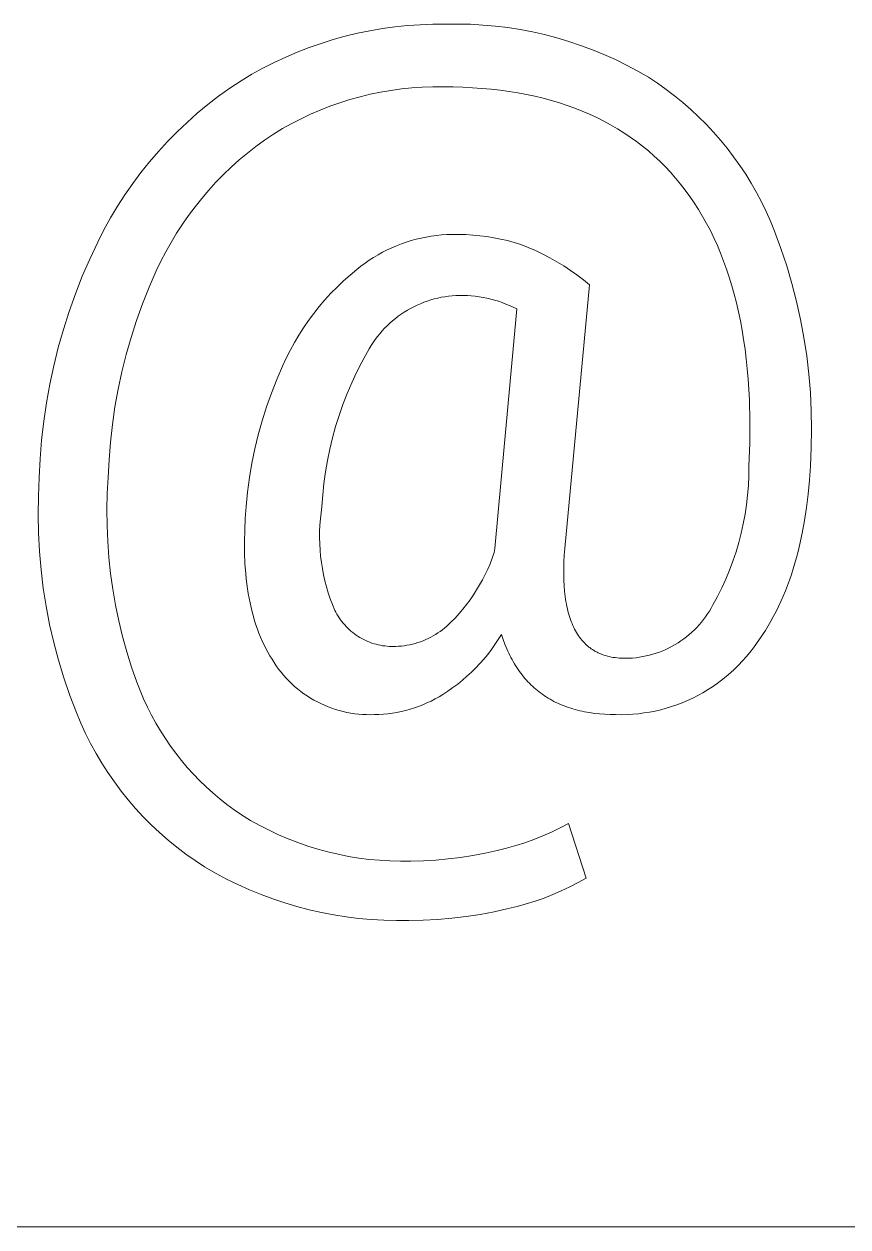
# Model space of a CAD drawing. Header units: millimetres. Extents: x 0 to 4030, y 0 to 2816.
# Drawn here: x 2838.4 to 2883.8, y 225.3 to 291.6 of the extents above; entities that cross this region are included whole.
import ezdxf

# ---------------------------------------------------------------- set-up
doc = ezdxf.new("R2010")
doc.units = ezdxf.units.MM
doc.header["$MEASUREMENT"] = 0
doc.layers.add('Domyślny', color=7, linetype='Continuous', true_color=0x000000)

msp = doc.modelspace()

# ---------------------------------------------------------------- linework, layer by layer
at = {"layer": 'Domyślny', "color": 18, "lineweight": 15, "true_color": 0x000000}
for p, q in [((2856.108, 290.891), (2856.784, 291.054)), ((2856.784, 291.054), (2857.466, 291.194)), ((2857.466, 291.194), (2858.152, 291.312)), ((2858.152, 291.312), (2858.841, 291.406)), ((2858.841, 291.406), (2859.533, 291.477)), ((2859.533, 291.477), (2860.227, 291.525)), ((2860.227, 291.525), (2860.923, 291.55)), ((2860.923, 291.55), (2861.618, 291.551)), ((2861.618, 291.551), (2862.308, 291.56)), ((2862.308, 291.56), (2862.998, 291.546)), ((2862.998, 291.546), (2863.687, 291.508)), ((2863.687, 291.508), (2864.374, 291.447)), ((2864.374, 291.447), (2865.058, 291.364)), ((2865.058, 291.364), (2865.74, 291.257)), ((2865.74, 291.257), (2866.417, 291.128)), ((2866.417, 291.128), (2867.09, 290.976)), ((2867.09, 290.976), (2867.758, 290.801)), ((2853.468, 290.015), (2854.117, 290.267)), ((2854.117, 290.267), (2854.774, 290.497)), ((2854.774, 290.497), (2855.438, 290.705)), ((2855.438, 290.705), (2856.108, 290.891)), ((2867.758, 290.801), (2868.419, 290.605)), ((2868.419, 290.605), (2869.073, 290.386)), ((2869.073, 290.386), (2869.719, 290.145)), ((2852.198, 289.447), (2852.829, 289.742)), ((2852.829, 289.742), (2853.468, 290.015)), ((2869.719, 290.145), (2870.357, 289.883)), ((2870.357, 289.883), (2870.986, 289.6)), ((2870.986, 289.6), (2871.605, 289.296)), ((2850.969, 288.794), (2851.579, 289.131)), ((2851.579, 289.131), (2852.198, 289.447)), ((2871.605, 289.296), (2872.214, 288.971)), ((2872.214, 288.971), (2872.811, 288.626)), ((2849.747, 288.02), (2850.372, 288.438)), ((2850.372, 288.438), (2850.969, 288.794)), ((2872.811, 288.626), (2873.3, 288.303)), ((2873.3, 288.303), (2873.778, 287.963)), ((2849.136, 287.582), (2849.747, 288.02)), ((2857.487, 287.692), (2856.925, 287.555)), ((2858.055, 287.809), (2857.487, 287.692)), ((2858.625, 287.907), (2858.055, 287.809)), ((2859.199, 287.985), (2858.625, 287.907)), ((2859.775, 288.044), (2859.199, 287.985)), ((2860.353, 288.083), (2859.775, 288.044)), ((2860.932, 288.102), (2860.353, 288.083)), ((2861.511, 288.102), (2860.932, 288.102)), ((2862.055, 288.097), (2861.511, 288.102)), ((2862.591, 288.081), (2862.055, 288.097)), ((2863.117, 288.055), (2862.591, 288.081)), ((2863.635, 288.019), (2863.117, 288.055)), ((2864.144, 287.972), (2863.635, 288.019)), ((2864.644, 287.914), (2864.144, 287.972)), ((2865.135, 287.846), (2864.644, 287.914)), ((2865.618, 287.768), (2865.135, 287.846)), ((2866.092, 287.679), (2865.618, 287.768)), ((2866.557, 287.579), (2866.092, 287.679)), ((2873.778, 287.963), (2874.244, 287.609)), ((2874.244, 287.609), (2874.698, 287.238)), ((2847.961, 286.643), (2848.541, 287.122)), ((2848.541, 287.122), (2849.136, 287.582)), ((2855.268, 287.033), (2854.729, 286.822)), ((2855.814, 287.226), (2855.268, 287.033)), ((2856.367, 287.4), (2855.814, 287.226)), ((2856.925, 287.555), (2856.367, 287.4)), ((2867.013, 287.47), (2866.557, 287.579)), ((2867.461, 287.349), (2867.013, 287.47)), ((2867.899, 287.219), (2867.461, 287.349)), ((2868.329, 287.077), (2867.899, 287.219)), ((2868.75, 286.926), (2868.329, 287.077)), ((2874.698, 287.238), (2875.14, 286.853)), ((2847.398, 286.144), (2847.961, 286.643)), ((2853.673, 286.345), (2853.158, 286.08)), ((2854.197, 286.593), (2853.673, 286.345)), ((2854.729, 286.822), (2854.197, 286.593)), ((2869.163, 286.764), (2868.75, 286.926)), ((2869.566, 286.591), (2869.163, 286.764)), ((2869.961, 286.408), (2869.566, 286.591)), ((2870.347, 286.215), (2869.961, 286.408)), ((2875.14, 286.853), (2875.568, 286.453)), ((2875.568, 286.453), (2875.983, 286.039)), ((2846.326, 285.091), (2846.853, 285.627)), ((2846.853, 285.627), (2847.398, 286.144)), ((2852.653, 285.798), (2852.157, 285.499)), ((2853.158, 286.08), (2852.653, 285.798)), ((2870.724, 286.011), (2870.347, 286.215)), ((2871.093, 285.796), (2870.724, 286.011)), ((2871.453, 285.571), (2871.093, 285.796)), ((2875.983, 286.039), (2876.384, 285.612)), ((2845.817, 284.537), (2846.326, 285.091)), ((2851.668, 285.165), (2851.19, 284.816)), ((2852.157, 285.499), (2851.668, 285.165)), ((2871.804, 285.336), (2871.453, 285.571)), ((2872.146, 285.09), (2871.804, 285.336)), ((2872.479, 284.834), (2872.146, 285.09)), ((2876.384, 285.612), (2876.77, 285.171)), ((2876.77, 285.171), (2877.141, 284.718)), ((2845.327, 283.967), (2845.817, 284.537)), ((2850.725, 284.451), (2850.271, 284.071)), ((2851.19, 284.816), (2850.725, 284.451)), ((2872.804, 284.567), (2872.479, 284.834)), ((2873.12, 284.29), (2872.804, 284.567)), ((2873.428, 284.003), (2873.12, 284.29)), ((2877.141, 284.718), (2877.497, 284.253)), ((2844.857, 283.38), (2845.327, 283.967)), ((2849.831, 283.676), (2849.403, 283.267)), ((2850.271, 284.071), (2849.831, 283.676)), ((2873.726, 283.704), (2873.428, 284.003)), ((2874.016, 283.396), (2873.726, 283.704)), ((2877.497, 284.253), (2877.838, 283.776)), ((2877.838, 283.776), (2878.162, 283.288)), ((2844.407, 282.777), (2844.857, 283.38)), ((2849.403, 283.267), (2848.99, 282.844)), ((2874.297, 283.077), (2874.016, 283.396)), ((2874.569, 282.748), (2874.297, 283.077)), ((2878.162, 283.288), (2878.469, 282.789)), ((2843.979, 282.159), (2844.407, 282.777)), ((2848.59, 282.407), (2848.205, 281.958)), ((2848.99, 282.844), (2848.59, 282.407)), ((2874.833, 282.409), (2874.569, 282.748)), ((2875.086, 282.062), (2874.833, 282.409)), ((2878.469, 282.789), (2878.76, 282.28)), ((2843.571, 281.527), (2843.979, 282.159)), ((2848.205, 281.958), (2847.836, 281.496)), ((2875.331, 281.704), (2875.086, 282.062)), ((2875.566, 281.338), (2875.331, 281.704)), ((2878.76, 282.28), (2879.034, 281.762)), ((2879.034, 281.762), (2879.29, 281.235)), ((2843.185, 280.882), (2843.571, 281.527)), ((2847.482, 281.022), (2847.143, 280.536)), ((2847.836, 281.496), (2847.482, 281.022)), ((2875.791, 280.961), (2875.566, 281.338)), ((2879.29, 281.235), (2879.529, 280.7)), ((2842.822, 280.224), (2843.185, 280.882)), ((2847.143, 280.536), (2846.821, 280.04)), ((2876.008, 280.576), (2875.791, 280.961)), ((2876.214, 280.18), (2876.008, 280.576)), ((2879.529, 280.7), (2879.75, 280.157)), ((2842.481, 279.553), (2842.822, 280.224)), ((2846.821, 280.04), (2846.516, 279.533)), ((2859.739, 279.629), (2860.013, 279.705)), ((2860.013, 279.705), (2860.289, 279.771)), ((2860.289, 279.771), (2860.568, 279.828)), ((2860.568, 279.828), (2860.848, 279.875)), ((2860.848, 279.875), (2861.13, 279.913)), ((2861.13, 279.913), (2861.413, 279.942)), ((2861.413, 279.942), (2861.697, 279.96)), ((2861.697, 279.96), (2861.981, 279.969)), ((2861.981, 279.969), (2862.366, 279.97)), ((2862.366, 279.97), (2862.752, 279.959)), ((2862.752, 279.959), (2863.136, 279.935)), ((2863.136, 279.935), (2863.52, 279.898)), ((2863.52, 279.898), (2863.902, 279.849)), ((2863.902, 279.849), (2864.283, 279.788)), ((2864.283, 279.788), (2864.661, 279.714)), ((2864.661, 279.714), (2865.037, 279.628)), ((2876.412, 279.776), (2876.214, 280.18)), ((2876.6, 279.361), (2876.412, 279.776)), ((2879.75, 280.157), (2880.101, 279.204)), ((2842.038, 278.616), (2842.481, 279.553)), ((2846.227, 279.017), (2845.956, 278.491)), ((2846.516, 279.533), (2846.227, 279.017)), ((2858.162, 278.985), (2858.415, 279.115)), ((2858.415, 279.115), (2858.672, 279.235)), ((2858.672, 279.235), (2858.934, 279.347)), ((2858.934, 279.347), (2859.199, 279.45)), ((2859.199, 279.45), (2859.467, 279.544)), ((2859.467, 279.544), (2859.739, 279.629)), ((2865.037, 279.628), (2865.41, 279.53)), ((2865.41, 279.53), (2865.779, 279.419)), ((2865.779, 279.419), (2866.189, 279.255)), ((2866.189, 279.255), (2866.592, 279.078)), ((2866.592, 279.078), (2866.99, 278.887)), ((2876.778, 278.938), (2876.6, 279.361)), ((2880.101, 279.204), (2880.42, 278.24)), ((2841.627, 277.665), (2842.038, 278.616)), ((2845.956, 278.491), (2845.702, 277.956)), ((2856.969, 278.215), (2857.197, 278.385)), ((2857.197, 278.385), (2857.43, 278.547)), ((2857.43, 278.547), (2857.669, 278.701)), ((2857.669, 278.701), (2857.913, 278.848)), ((2857.913, 278.848), (2858.162, 278.985)), ((2866.99, 278.887), (2867.381, 278.682)), ((2867.381, 278.682), (2867.765, 278.465)), ((2867.765, 278.465), (2868.141, 278.235)), ((2876.947, 278.504), (2876.778, 278.938)), ((2877.107, 278.061), (2876.947, 278.504)), ((2841.247, 276.701), (2841.627, 277.665)), ((2845.702, 277.956), (2845.309, 277.058)), ((2856.011, 277.407), (2856.373, 277.728)), ((2856.373, 277.728), (2856.747, 278.037)), ((2856.747, 278.037), (2856.969, 278.215)), ((2868.141, 278.235), (2868.51, 277.992)), ((2868.51, 277.992), (2868.87, 277.737)), ((2868.87, 277.737), (2869.221, 277.47)), ((2877.258, 277.609), (2877.107, 278.061)), ((2880.42, 278.24), (2880.707, 277.266)), ((2845.309, 277.058), (2844.947, 276.148)), ((2855.32, 276.727), (2855.659, 277.073)), ((2855.659, 277.073), (2856.011, 277.407)), ((2869.563, 277.191), (2868.195, 262.67)), ((2869.221, 277.47), (2869.563, 277.191)), ((2877.399, 277.147), (2877.258, 277.609)), ((2877.53, 276.676), (2877.399, 277.147)), ((2880.707, 277.266), (2880.961, 276.282)), ((2840.899, 275.724), (2841.247, 276.701)), ((2854.678, 276.001), (2854.992, 276.37)), ((2854.992, 276.37), (2855.32, 276.727)), ((2860.815, 276.36), (2860.624, 276.299)), ((2861.008, 276.416), (2860.815, 276.36)), ((2861.203, 276.464), (2861.008, 276.416)), ((2861.4, 276.506), (2861.203, 276.464)), ((2861.597, 276.541), (2861.4, 276.506)), ((2861.796, 276.57), (2861.597, 276.541)), ((2861.996, 276.591), (2861.796, 276.57)), ((2862.196, 276.606), (2861.996, 276.591)), ((2862.397, 276.614), (2862.196, 276.606)), ((2862.615, 276.613), (2862.397, 276.614)), ((2862.833, 276.605), (2862.615, 276.613)), ((2863.051, 276.59), (2862.833, 276.605)), ((2863.268, 276.567), (2863.051, 276.59)), ((2863.485, 276.538), (2863.268, 276.567)), ((2863.7, 276.501), (2863.485, 276.538)), ((2863.914, 276.458), (2863.7, 276.501)), ((2864.126, 276.407), (2863.914, 276.458)), ((2864.337, 276.349), (2864.126, 276.407)), ((2864.545, 276.285), (2864.337, 276.349)), ((2877.653, 276.195), (2877.53, 276.676)), ((2840.584, 274.737), (2840.899, 275.724)), ((2844.947, 276.148), (2844.615, 275.225)), ((2854.376, 275.622), (2854.678, 276.001)), ((2859.36, 275.689), (2859.193, 275.578)), ((2859.531, 275.795), (2859.36, 275.689)), ((2859.706, 275.894), (2859.531, 275.795)), ((2859.884, 275.987), (2859.706, 275.894)), ((2860.065, 276.075), (2859.884, 275.987)), ((2860.249, 276.156), (2860.065, 276.075)), ((2860.435, 276.23), (2860.249, 276.156)), ((2860.624, 276.299), (2860.435, 276.23)), ((2864.343, 262.67), (2865.551, 275.863)), ((2864.752, 276.214), (2864.545, 276.285)), ((2864.956, 276.136), (2864.752, 276.214)), ((2865.157, 276.051), (2864.956, 276.136)), ((2865.355, 275.96), (2865.157, 276.051)), ((2865.551, 275.863), (2865.355, 275.96)), ((2877.766, 275.705), (2877.653, 276.195)), ((2877.869, 275.205), (2877.766, 275.705)), ((2880.961, 276.282), (2881.181, 275.29)), ((2844.615, 275.225), (2844.314, 274.292)), ((2853.812, 274.834), (2854.087, 275.233)), ((2854.087, 275.233), (2854.376, 275.622)), ((2858.564, 275.079), (2858.418, 274.941)), ((2858.715, 275.212), (2858.564, 275.079)), ((2858.87, 275.339), (2858.715, 275.212)), ((2859.03, 275.462), (2858.87, 275.339)), ((2859.193, 275.578), (2859.03, 275.462)), ((2877.964, 274.695), (2877.869, 275.205)), ((2881.181, 275.29), (2881.367, 274.292)), ((2840.301, 273.74), (2840.584, 274.737)), ((2853.305, 274.008), (2853.551, 274.425)), ((2853.551, 274.425), (2853.812, 274.834)), ((2858.009, 274.499), (2857.883, 274.342)), ((2858.141, 274.651), (2858.009, 274.499)), ((2858.277, 274.798), (2858.141, 274.651)), ((2858.418, 274.941), (2858.277, 274.798)), ((2878.048, 274.176), (2877.964, 274.695)), ((2840.052, 272.734), (2840.301, 273.74)), ((2844.314, 274.292), (2844.045, 273.35)), ((2853.073, 273.583), (2853.305, 274.008)), ((2857.538, 273.848), (2857.435, 273.676)), ((2857.648, 274.017), (2857.538, 273.848)), ((2857.763, 274.182), (2857.648, 274.017)), ((2857.883, 274.342), (2857.763, 274.182)), ((2878.124, 273.648), (2878.048, 274.176)), ((2881.367, 274.292), (2881.52, 273.288)), ((2844.045, 273.35), (2843.807, 272.399)), ((2852.654, 272.709), (2852.856, 273.149)), ((2852.856, 273.149), (2853.073, 273.583)), ((2857.337, 273.501), (2857.028, 272.94)), ((2857.435, 273.676), (2857.337, 273.501)), ((2878.19, 273.11), (2878.124, 273.648)), ((2878.247, 272.562), (2878.19, 273.11)), ((2881.52, 273.288), (2881.639, 272.279)), ((2839.835, 271.72), (2840.052, 272.734)), ((2843.807, 272.399), (2843.601, 271.441)), ((2852.335, 271.973), (2852.654, 272.709)), ((2856.737, 272.37), (2856.466, 271.789)), ((2857.028, 272.94), (2856.737, 272.37)), ((2878.295, 272.005), (2878.247, 272.562)), ((2839.652, 270.7), (2839.835, 271.72)), ((2852.041, 271.226), (2852.335, 271.973)), ((2856.466, 271.789), (2856.214, 271.201)), ((2878.362, 270.863), (2878.295, 272.005)), ((2881.639, 272.279), (2881.724, 271.267)), ((2843.601, 271.441), (2843.428, 270.476)), ((2851.774, 270.469), (2852.041, 271.226)), ((2856.214, 271.201), (2855.982, 270.604)), ((2881.724, 271.267), (2881.775, 270.252)), ((2839.503, 269.674), (2839.652, 270.7)), ((2843.428, 270.476), (2843.286, 269.506)), ((2851.533, 269.704), (2851.774, 270.469)), ((2855.982, 270.604), (2855.771, 269.999)), ((2878.392, 269.682), (2878.362, 270.863)), ((2855.771, 269.999), (2855.579, 269.388)), ((2881.775, 270.252), (2881.792, 269.237)), ((2839.388, 268.644), (2839.503, 269.674)), ((2843.286, 269.506), (2843.178, 268.532)), ((2851.319, 268.93), (2851.533, 269.704)), ((2855.579, 269.388), (2855.409, 268.771)), ((2878.385, 268.463), (2878.392, 269.682)), ((2881.792, 269.237), (2881.774, 268.221)), ((2839.307, 267.611), (2839.388, 268.644)), ((2843.178, 268.532), (2843.101, 267.555)), ((2851.131, 268.15), (2851.319, 268.93)), ((2855.409, 268.771), (2855.259, 268.148)), ((2878.341, 267.206), (2878.385, 268.463)), ((2850.971, 267.364), (2851.131, 268.15)), ((2855.259, 268.148), (2855.13, 267.521)), ((2881.774, 268.221), (2881.723, 267.206)), ((2839.26, 266.576), (2839.307, 267.611)), ((2843.101, 267.555), (2843.058, 266.576)), ((2850.838, 266.573), (2850.971, 267.364)), ((2855.13, 267.521), (2855.023, 266.889)), ((2878.335, 266.674), (2878.341, 267.206)), ((2881.723, 267.206), (2881.673, 266.427)), ((2839.209, 265.56), (2839.26, 266.576)), ((2843.058, 266.576), (2843.006, 265.695)), ((2850.732, 265.777), (2850.838, 266.573)), ((2855.023, 266.889), (2854.936, 266.255)), ((2878.311, 266.141), (2878.335, 266.674)), ((2881.673, 266.427), (2881.603, 265.667)), ((2850.654, 264.979), (2850.732, 265.777)), ((2854.936, 266.255), (2854.871, 265.618)), ((2878.269, 265.61), (2878.311, 266.141)), ((2839.193, 264.543), (2839.209, 265.56)), ((2843.006, 265.695), (2842.984, 264.813)), ((2854.871, 265.618), (2854.828, 264.979)), ((2878.128, 264.554), (2878.208, 265.081)), ((2878.208, 265.081), (2878.269, 265.61)), ((2881.603, 265.667), (2881.514, 264.928)), ((2839.212, 263.527), (2839.193, 264.543)), ((2842.984, 264.813), (2842.99, 263.931)), ((2850.603, 264.316), (2850.654, 264.979)), ((2854.778, 264.639), (2854.74, 264.297)), ((2854.828, 264.979), (2854.778, 264.639)), ((2878.03, 264.03), (2878.128, 264.554)), ((2881.514, 264.928), (2881.405, 264.21)), ((2842.99, 263.931), (2843.026, 263.05)), ((2850.57, 263.671), (2850.603, 264.316)), ((2854.713, 263.955), (2854.698, 263.612)), ((2854.74, 264.297), (2854.713, 263.955)), ((2877.915, 263.51), (2878.03, 264.03)), ((2881.405, 264.21), (2881.277, 263.512)), ((2839.266, 262.511), (2839.212, 263.527)), ((2850.556, 263.045), (2850.57, 263.671)), ((2854.698, 263.612), (2854.694, 263.268)), ((2854.694, 263.268), (2854.702, 262.925)), ((2877.781, 262.994), (2877.915, 263.51)), ((2881.277, 263.512), (2881.13, 262.834)), ((2839.355, 261.498), (2839.266, 262.511)), ((2843.026, 263.05), (2843.09, 262.17)), ((2850.561, 262.437), (2850.556, 263.045)), ((2850.584, 261.847), (2850.561, 262.437)), ((2854.702, 262.925), (2854.721, 262.582)), ((2854.721, 262.582), (2854.752, 262.24)), ((2864.207, 262.135), (2864.316, 262.442)), ((2864.316, 262.442), (2864.343, 262.67)), ((2868.195, 262.67), (2868.169, 262.298)), ((2877.459, 261.978), (2877.629, 262.483)), ((2877.629, 262.483), (2877.781, 262.994)), ((2881.049, 262.503), (2880.963, 262.178)), ((2881.13, 262.834), (2881.049, 262.503)), ((2843.09, 262.17), (2843.183, 261.292)), ((2850.626, 261.276), (2850.584, 261.847)), ((2854.752, 262.24), (2854.795, 261.899)), ((2854.795, 261.899), (2854.848, 261.559)), ((2863.958, 261.533), (2864.087, 261.832)), ((2864.087, 261.832), (2864.207, 262.135)), ((2868.151, 261.937), (2868.142, 261.588)), ((2868.169, 262.298), (2868.151, 261.937)), ((2877.272, 261.479), (2877.459, 261.978)), ((2880.872, 261.857), (2880.776, 261.541)), ((2880.963, 262.178), (2880.872, 261.857)), ((2839.479, 260.489), (2839.355, 261.498)), ((2843.183, 261.292), (2843.304, 260.419)), ((2850.654, 260.997), (2850.626, 261.276)), ((2854.848, 261.559), (2854.914, 261.222)), ((2854.914, 261.222), (2854.99, 260.887)), ((2863.669, 260.949), (2863.818, 261.239)), ((2863.818, 261.239), (2863.958, 261.533)), ((2868.142, 261.588), (2868.141, 261.25)), ((2868.141, 261.25), (2868.149, 260.925)), ((2877.068, 260.987), (2877.272, 261.479)), ((2880.676, 261.231), (2880.57, 260.926)), ((2880.776, 261.541), (2880.676, 261.231)), ((2839.637, 259.484), (2839.479, 260.489)), ((2850.687, 260.723), (2850.654, 260.997)), ((2850.724, 260.453), (2850.687, 260.723)), ((2850.766, 260.188), (2850.724, 260.453)), ((2854.99, 260.887), (2855.078, 260.555)), ((2855.078, 260.555), (2855.177, 260.226)), ((2863.344, 260.385), (2863.511, 260.664)), ((2863.511, 260.664), (2863.669, 260.949)), ((2868.149, 260.925), (2868.165, 260.612)), ((2868.165, 260.612), (2868.189, 260.31)), ((2876.609, 260.025), (2876.847, 260.502)), ((2876.847, 260.502), (2877.068, 260.987)), ((2880.46, 260.626), (2880.345, 260.331)), ((2880.57, 260.926), (2880.46, 260.626)), ((2843.304, 260.419), (2843.455, 259.549)), ((2850.813, 259.927), (2850.766, 260.188)), ((2850.864, 259.671), (2850.813, 259.927)), ((2855.177, 260.226), (2855.287, 259.9)), ((2855.287, 259.9), (2855.407, 259.579)), ((2862.787, 259.582), (2862.981, 259.843)), ((2862.981, 259.843), (2863.167, 260.111)), ((2863.167, 260.111), (2863.344, 260.385)), ((2868.189, 260.31), (2868.222, 260.02)), ((2868.222, 260.02), (2868.242, 259.88)), ((2868.242, 259.88), (2868.264, 259.743)), ((2876.354, 259.557), (2876.609, 260.025)), ((2880.225, 260.041), (2880.1, 259.756)), ((2880.345, 260.331), (2880.225, 260.041)), ((2839.829, 258.486), (2839.637, 259.484)), ((2843.455, 259.549), (2843.633, 258.686)), ((2850.92, 259.419), (2850.864, 259.671)), ((2850.981, 259.172), (2850.92, 259.419)), ((2851.047, 258.93), (2850.981, 259.172)), ((2855.407, 259.579), (2855.539, 259.261)), ((2855.539, 259.261), (2855.594, 259.153)), ((2855.594, 259.153), (2855.653, 259.047)), ((2862.373, 259.079), (2862.584, 259.327)), ((2862.584, 259.327), (2862.787, 259.582)), ((2868.264, 259.743), (2868.288, 259.608)), ((2868.288, 259.608), (2868.314, 259.477)), ((2868.314, 259.477), (2868.342, 259.348)), ((2868.342, 259.348), (2868.372, 259.222)), ((2868.372, 259.222), (2868.404, 259.1)), ((2876.063, 259.064), (2876.166, 259.225)), ((2876.166, 259.225), (2876.263, 259.389)), ((2876.263, 259.389), (2876.354, 259.557)), ((2879.835, 259.203), (2879.696, 258.933)), ((2879.97, 259.477), (2879.835, 259.203)), ((2880.1, 259.756), (2879.97, 259.477)), ((2840.056, 257.495), (2839.829, 258.486)), ((2843.633, 258.686), (2843.84, 257.828)), ((2851.117, 258.692), (2851.047, 258.93)), ((2851.192, 258.459), (2851.117, 258.692)), ((2851.271, 258.23), (2851.192, 258.459)), ((2855.653, 259.047), (2855.715, 258.943)), ((2855.715, 258.943), (2855.781, 258.84)), ((2855.781, 258.84), (2855.85, 258.741)), ((2855.85, 258.741), (2855.923, 258.643)), ((2855.923, 258.643), (2855.998, 258.549)), ((2855.998, 258.549), (2856.078, 258.456)), ((2856.078, 258.456), (2856.16, 258.367)), ((2861.703, 258.392), (2861.817, 258.496)), ((2861.817, 258.496), (2861.927, 258.604)), ((2861.927, 258.604), (2862.154, 258.838)), ((2862.154, 258.838), (2862.373, 259.079)), ((2868.404, 259.1), (2868.439, 258.98)), ((2868.439, 258.98), (2868.475, 258.863)), ((2868.475, 258.863), (2868.514, 258.75)), ((2868.514, 258.75), (2868.555, 258.639)), ((2868.555, 258.639), (2868.598, 258.531)), ((2868.598, 258.531), (2868.643, 258.426)), ((2875.468, 258.32), (2875.597, 258.46)), ((2875.597, 258.46), (2875.721, 258.605)), ((2875.721, 258.605), (2875.841, 258.754)), ((2875.841, 258.754), (2875.954, 258.907)), ((2875.954, 258.907), (2876.063, 259.064)), ((2879.551, 258.67), (2879.402, 258.411)), ((2879.696, 258.933), (2879.551, 258.67)), ((2843.84, 257.828), (2844.075, 256.978)), ((2851.355, 258.006), (2851.271, 258.23)), ((2851.444, 257.786), (2851.355, 258.006)), ((2851.538, 257.571), (2851.444, 257.786)), ((2856.16, 258.367), (2856.245, 258.281)), ((2856.245, 258.281), (2856.333, 258.197)), ((2856.333, 258.197), (2856.424, 258.117)), ((2856.424, 258.117), (2856.518, 258.04)), ((2856.518, 258.04), (2856.615, 257.966)), ((2856.615, 257.966), (2856.713, 257.895)), ((2856.713, 257.895), (2856.815, 257.828)), ((2856.815, 257.828), (2856.918, 257.764)), ((2860.678, 257.713), (2860.816, 257.782)), ((2860.816, 257.782), (2860.951, 257.856)), ((2860.951, 257.856), (2861.084, 257.934)), ((2861.084, 257.934), (2861.214, 258.017)), ((2861.214, 258.017), (2861.341, 258.104)), ((2861.341, 258.104), (2861.465, 258.196)), ((2861.465, 258.196), (2861.586, 258.292)), ((2861.586, 258.292), (2861.703, 258.392)), ((2864.705, 257.933), (2864.531, 257.65)), ((2864.797, 257.662), (2864.705, 257.933)), ((2868.643, 258.426), (2868.69, 258.324)), ((2868.69, 258.324), (2868.739, 258.225)), ((2868.739, 258.225), (2868.79, 258.129)), ((2868.79, 258.129), (2868.844, 258.036)), ((2868.844, 258.036), (2868.899, 257.946)), ((2868.899, 257.946), (2868.957, 257.859)), ((2868.957, 257.859), (2869.017, 257.775)), ((2874.754, 257.69), (2874.905, 257.806)), ((2874.905, 257.806), (2875.053, 257.927)), ((2875.053, 257.927), (2875.196, 258.053)), ((2875.196, 258.053), (2875.334, 258.184)), ((2875.334, 258.184), (2875.468, 258.32)), ((2879.089, 257.909), (2878.925, 257.666)), ((2879.248, 258.157), (2879.089, 257.909)), ((2879.402, 258.411), (2879.248, 258.157)), ((2840.317, 256.512), (2840.056, 257.495)), ((2851.636, 257.36), (2851.538, 257.571)), ((2851.739, 257.154), (2851.636, 257.36)), ((2851.847, 256.953), (2851.739, 257.154)), ((2856.918, 257.764), (2857.024, 257.704)), ((2857.024, 257.704), (2857.131, 257.648)), ((2857.131, 257.648), (2857.241, 257.595)), ((2857.241, 257.595), (2857.352, 257.546)), ((2857.352, 257.546), (2857.465, 257.501)), ((2857.465, 257.501), (2857.579, 257.46)), ((2857.579, 257.46), (2857.694, 257.423)), ((2857.694, 257.423), (2857.811, 257.389)), ((2857.811, 257.389), (2857.929, 257.36)), ((2857.929, 257.36), (2858.048, 257.335)), ((2858.048, 257.335), (2858.168, 257.314)), ((2858.168, 257.314), (2858.288, 257.297)), ((2858.288, 257.297), (2858.409, 257.285)), ((2858.409, 257.285), (2858.53, 257.276)), ((2858.53, 257.276), (2858.651, 257.272)), ((2858.651, 257.272), (2858.773, 257.271)), ((2858.773, 257.271), (2858.894, 257.275)), ((2858.894, 257.275), (2859.048, 257.283)), ((2859.048, 257.283), (2859.202, 257.296)), ((2859.202, 257.296), (2859.355, 257.315)), ((2859.355, 257.315), (2859.507, 257.338)), ((2859.507, 257.338), (2859.659, 257.367)), ((2859.659, 257.367), (2859.809, 257.402)), ((2859.809, 257.402), (2859.958, 257.441)), ((2859.958, 257.441), (2860.106, 257.485)), ((2860.106, 257.485), (2860.252, 257.535)), ((2860.252, 257.535), (2860.396, 257.589)), ((2860.396, 257.589), (2860.538, 257.649)), ((2860.538, 257.649), (2860.678, 257.713)), ((2864.347, 257.372), (2864.154, 257.101)), ((2864.531, 257.65), (2864.347, 257.372)), ((2864.895, 257.399), (2864.797, 257.662)), ((2865, 257.145), (2864.895, 257.399)), ((2865.055, 257.021), (2865, 257.145)), ((2869.017, 257.775), (2869.078, 257.694)), ((2869.078, 257.694), (2869.142, 257.615)), ((2869.142, 257.615), (2869.175, 257.577)), ((2869.175, 257.577), (2869.209, 257.54)), ((2869.209, 257.54), (2869.242, 257.503)), ((2869.242, 257.503), (2869.277, 257.468)), ((2869.277, 257.468), (2869.312, 257.433)), ((2869.312, 257.433), (2869.347, 257.398)), ((2869.347, 257.398), (2869.383, 257.365)), ((2869.383, 257.365), (2869.42, 257.332)), ((2869.42, 257.332), (2869.457, 257.3)), ((2869.457, 257.3), (2869.494, 257.268)), ((2869.494, 257.268), (2869.532, 257.238)), ((2869.532, 257.238), (2869.571, 257.208)), ((2869.571, 257.208), (2869.61, 257.179)), ((2869.61, 257.179), (2869.65, 257.15)), ((2869.65, 257.15), (2869.69, 257.123)), ((2869.69, 257.123), (2869.731, 257.096)), ((2873.769, 257.11), (2873.941, 257.192)), ((2873.941, 257.192), (2874.11, 257.28)), ((2874.11, 257.28), (2874.276, 257.374)), ((2874.276, 257.374), (2874.439, 257.474)), ((2874.439, 257.474), (2874.598, 257.579)), ((2874.598, 257.579), (2874.754, 257.69)), ((2878.582, 257.195), (2878.391, 256.947)), ((2878.756, 257.428), (2878.582, 257.195)), ((2878.925, 257.666), (2878.756, 257.428)), ((2840.611, 255.538), (2840.317, 256.512)), ((2844.075, 256.978), (2844.338, 256.136)), ((2851.959, 256.756), (2851.847, 256.953)), ((2852.076, 256.564), (2851.959, 256.756)), ((2852.191, 256.38), (2852.076, 256.564)), ((2863.741, 256.58), (2863.521, 256.331)), ((2863.952, 256.837), (2863.741, 256.58)), ((2864.154, 257.101), (2863.952, 256.837)), ((2865.112, 256.899), (2865.055, 257.021)), ((2865.17, 256.78), (2865.112, 256.899)), ((2865.23, 256.662), (2865.17, 256.78)), ((2865.292, 256.547), (2865.23, 256.662)), ((2865.355, 256.434), (2865.292, 256.547)), ((2869.731, 257.096), (2869.772, 257.069)), ((2869.772, 257.069), (2869.814, 257.044)), ((2869.814, 257.044), (2869.856, 257.019)), ((2869.856, 257.019), (2869.899, 256.995)), ((2869.899, 256.995), (2869.942, 256.972)), ((2869.942, 256.972), (2869.986, 256.95)), ((2869.986, 256.95), (2870.031, 256.928)), ((2870.031, 256.928), (2870.075, 256.907)), ((2870.075, 256.907), (2870.121, 256.886)), ((2870.121, 256.886), (2870.167, 256.867)), ((2870.167, 256.867), (2870.214, 256.848)), ((2870.214, 256.848), (2870.261, 256.83)), ((2870.261, 256.83), (2870.356, 256.796)), ((2870.356, 256.796), (2870.454, 256.765)), ((2870.454, 256.765), (2870.554, 256.737)), ((2870.554, 256.737), (2870.656, 256.712)), ((2870.656, 256.712), (2870.761, 256.69)), ((2870.761, 256.69), (2870.867, 256.671)), ((2870.867, 256.671), (2870.975, 256.655)), ((2870.975, 256.655), (2871.086, 256.641)), ((2871.086, 256.641), (2871.199, 256.631)), ((2871.199, 256.631), (2871.314, 256.624)), ((2871.314, 256.624), (2871.431, 256.619)), ((2871.431, 256.619), (2871.55, 256.618)), ((2871.55, 256.618), (2871.74, 256.623)), ((2871.74, 256.623), (2871.931, 256.635)), ((2871.931, 256.635), (2872.121, 256.653)), ((2872.121, 256.653), (2872.31, 256.678)), ((2872.31, 256.678), (2872.498, 256.71)), ((2872.498, 256.71), (2872.685, 256.748)), ((2872.685, 256.748), (2872.871, 256.792)), ((2872.871, 256.792), (2873.054, 256.843)), ((2873.054, 256.843), (2873.236, 256.901)), ((2873.236, 256.901), (2873.416, 256.964)), ((2873.416, 256.964), (2873.594, 257.034)), ((2873.594, 257.034), (2873.769, 257.11)), ((2877.985, 256.471), (2877.77, 256.244)), ((2878.192, 256.705), (2877.985, 256.471)), ((2878.391, 256.947), (2878.192, 256.705)), ((2844.338, 256.136), (2844.628, 255.302)), ((2852.312, 256.2), (2852.191, 256.38)), ((2852.44, 256.025), (2852.312, 256.2)), ((2852.573, 255.853), (2852.44, 256.025)), ((2852.712, 255.687), (2852.573, 255.853)), ((2863.057, 255.855), (2862.813, 255.629)), ((2863.293, 256.089), (2863.057, 255.855)), ((2863.521, 256.331), (2863.293, 256.089)), ((2865.421, 256.323), (2865.355, 256.434)), ((2865.488, 256.214), (2865.421, 256.323)), ((2865.556, 256.108), (2865.488, 256.214)), ((2865.626, 256.003), (2865.556, 256.108)), ((2865.698, 255.901), (2865.626, 256.003)), ((2865.772, 255.8), (2865.698, 255.901)), ((2865.847, 255.702), (2865.772, 255.8)), ((2877.316, 255.813), (2877.079, 255.609)), ((2877.547, 256.025), (2877.316, 255.813)), ((2877.77, 256.244), (2877.547, 256.025)), ((2840.939, 254.576), (2840.611, 255.538)), ((2844.628, 255.302), (2844.808, 254.838)), ((2852.857, 255.525), (2852.712, 255.687)), ((2853.007, 255.369), (2852.857, 255.525)), ((2853.162, 255.218), (2853.007, 255.369)), ((2853.323, 255.072), (2853.162, 255.218)), ((2862.302, 255.203), (2862.036, 255.003)), ((2862.561, 255.411), (2862.302, 255.203)), ((2862.813, 255.629), (2862.561, 255.411)), ((2865.924, 255.606), (2865.847, 255.702)), ((2866.003, 255.513), (2865.924, 255.606)), ((2866.084, 255.421), (2866.003, 255.513)), ((2866.166, 255.332), (2866.084, 255.421)), ((2866.25, 255.244), (2866.166, 255.332)), ((2866.335, 255.159), (2866.25, 255.244)), ((2866.423, 255.076), (2866.335, 255.159)), ((2876.584, 255.227), (2876.327, 255.048)), ((2876.835, 255.414), (2876.584, 255.227)), ((2877.079, 255.609), (2876.835, 255.414)), ((2841.3, 253.625), (2840.939, 254.576)), ((2844.808, 254.838), (2845.003, 254.379)), ((2853.488, 254.932), (2853.323, 255.072)), ((2853.659, 254.798), (2853.488, 254.932)), ((2853.833, 254.669), (2853.659, 254.798)), ((2854.012, 254.547), (2853.833, 254.669)), ((2854.196, 254.431), (2854.012, 254.547)), ((2861.272, 254.502), (2861.055, 254.38)), ((2861.484, 254.631), (2861.272, 254.502)), ((2861.763, 254.813), (2861.484, 254.631)), ((2862.036, 255.003), (2861.763, 254.813)), ((2866.511, 254.995), (2866.423, 255.076)), ((2866.602, 254.916), (2866.511, 254.995)), ((2866.694, 254.84), (2866.602, 254.916)), ((2866.789, 254.765), (2866.694, 254.84)), ((2866.884, 254.693), (2866.789, 254.765)), ((2866.982, 254.623), (2866.884, 254.693)), ((2867.081, 254.555), (2866.982, 254.623)), ((2867.182, 254.489), (2867.081, 254.555)), ((2867.284, 254.426), (2867.182, 254.489)), ((2875.521, 254.568), (2875.241, 254.427)), ((2875.795, 254.719), (2875.521, 254.568)), ((2876.063, 254.879), (2875.795, 254.719)), ((2876.327, 255.048), (2876.063, 254.879)), ((2845.003, 254.379), (2845.214, 253.927)), ((2845.214, 253.927), (2845.439, 253.482)), ((2854.383, 254.321), (2854.196, 254.431)), ((2854.574, 254.218), (2854.383, 254.321)), ((2854.768, 254.122), (2854.574, 254.218)), ((2854.965, 254.032), (2854.768, 254.122)), ((2855.166, 253.949), (2854.965, 254.032)), ((2855.369, 253.873), (2855.166, 253.949)), ((2855.574, 253.805), (2855.369, 253.873)), ((2855.782, 253.743), (2855.574, 253.805)), ((2859.676, 253.811), (2859.436, 253.745)), ((2859.914, 253.886), (2859.676, 253.811)), ((2860.149, 253.969), (2859.914, 253.886)), ((2860.38, 254.06), (2860.149, 253.969)), ((2860.609, 254.159), (2860.38, 254.06)), ((2860.834, 254.265), (2860.609, 254.159)), ((2861.055, 254.38), (2860.834, 254.265)), ((2867.388, 254.364), (2867.284, 254.426)), ((2867.494, 254.305), (2867.388, 254.364)), ((2867.602, 254.248), (2867.494, 254.305)), ((2867.711, 254.192), (2867.602, 254.248)), ((2867.822, 254.14), (2867.711, 254.192)), ((2867.935, 254.089), (2867.822, 254.14)), ((2868.05, 254.04), (2867.935, 254.089)), ((2868.166, 253.994), (2868.05, 254.04)), ((2868.284, 253.95), (2868.166, 253.994)), ((2868.403, 253.907), (2868.284, 253.95)), ((2868.525, 253.868), (2868.403, 253.907)), ((2868.648, 253.83), (2868.525, 253.868)), ((2868.772, 253.794), (2868.648, 253.83)), ((2873.782, 253.868), (2873.48, 253.787)), ((2874.081, 253.96), (2873.782, 253.868)), ((2874.377, 254.061), (2874.081, 253.96)), ((2874.669, 254.173), (2874.377, 254.061)), ((2874.958, 254.295), (2874.669, 254.173)), ((2875.241, 254.427), (2874.958, 254.295)), ((2841.541, 253.05), (2841.3, 253.625)), ((2845.439, 253.482), (2845.679, 253.045)), ((2855.992, 253.688), (2855.782, 253.743)), ((2856.204, 253.641), (2855.992, 253.688)), ((2856.417, 253.601), (2856.204, 253.641)), ((2856.631, 253.569), (2856.417, 253.601)), ((2856.847, 253.543), (2856.631, 253.569)), ((2857.063, 253.526), (2856.847, 253.543)), ((2857.279, 253.516), (2857.063, 253.526)), ((2857.496, 253.513), (2857.279, 253.516)), ((2857.713, 253.517), (2857.496, 253.513)), ((2857.962, 253.524), (2857.713, 253.517)), ((2858.21, 253.54), (2857.962, 253.524)), ((2858.458, 253.564), (2858.21, 253.54)), ((2858.705, 253.596), (2858.458, 253.564)), ((2858.95, 253.637), (2858.705, 253.596)), ((2859.194, 253.687), (2858.95, 253.637)), ((2859.436, 253.745), (2859.194, 253.687)), ((2868.899, 253.761), (2868.772, 253.794)), ((2869.027, 253.729), (2868.899, 253.761)), ((2869.157, 253.7), (2869.027, 253.729)), ((2869.288, 253.673), (2869.157, 253.7)), ((2869.421, 253.648), (2869.288, 253.673)), ((2869.556, 253.626), (2869.421, 253.648)), ((2869.831, 253.587), (2869.556, 253.626)), ((2870.113, 253.556), (2869.831, 253.587)), ((2870.402, 253.535), (2870.113, 253.556)), ((2870.697, 253.522), (2870.402, 253.535)), ((2870.999, 253.517), (2870.697, 253.522)), ((2871.312, 253.514), (2870.999, 253.517)), ((2871.625, 253.521), (2871.312, 253.514)), ((2871.937, 253.538), (2871.625, 253.521)), ((2872.249, 253.567), (2871.937, 253.538)), ((2872.559, 253.606), (2872.249, 253.567)), ((2872.868, 253.656), (2872.559, 253.606)), ((2873.175, 253.716), (2872.868, 253.656)), ((2873.48, 253.787), (2873.175, 253.716)), ((2841.802, 252.483), (2841.541, 253.05)), ((2842.083, 251.926), (2841.802, 252.483)), ((2845.679, 253.045), (2845.933, 252.616)), ((2845.933, 252.616), (2846.202, 252.196)), ((2842.383, 251.379), (2842.083, 251.926)), ((2846.202, 252.196), (2846.484, 251.785)), ((2842.702, 250.843), (2842.383, 251.379)), ((2846.484, 251.785), (2846.78, 251.384)), ((2846.78, 251.384), (2847.088, 250.992)), ((2843.039, 250.319), (2842.702, 250.843)), ((2847.088, 250.992), (2847.41, 250.612)), ((2847.41, 250.612), (2847.744, 250.241)), ((2843.395, 249.806), (2843.039, 250.319)), ((2847.744, 250.241), (2848.09, 249.883)), ((2848.09, 249.883), (2848.448, 249.536)), ((2843.768, 249.306), (2843.395, 249.806)), ((2844.158, 248.82), (2843.768, 249.306)), ((2848.448, 249.536), (2848.817, 249.201)), ((2848.817, 249.201), (2849.197, 248.878)), ((2844.565, 248.347), (2844.158, 248.82)), ((2849.197, 248.878), (2849.588, 248.568)), ((2849.588, 248.568), (2849.989, 248.271)), ((2844.988, 247.888), (2844.565, 248.347)), ((2845.427, 247.445), (2844.988, 247.888)), ((2849.989, 248.271), (2850.399, 247.988)), ((2850.399, 247.988), (2850.893, 247.69)), ((2845.881, 247.018), (2845.427, 247.445)), ((2850.893, 247.69), (2851.397, 247.409)), ((2851.397, 247.409), (2851.91, 247.145)), ((2867.467, 247.045), (2867.942, 247.274)), ((2867.942, 247.274), (2868.409, 247.518)), ((2868.409, 247.518), (2869.376, 244.512)), ((2846.35, 246.606), (2845.881, 247.018)), ((2846.833, 246.211), (2846.35, 246.606)), ((2851.91, 247.145), (2852.432, 246.9)), ((2852.432, 246.9), (2852.962, 246.673)), ((2852.962, 246.673), (2853.5, 246.465)), ((2865.999, 246.459), (2866.495, 246.637)), ((2866.495, 246.637), (2866.985, 246.833)), ((2866.985, 246.833), (2867.467, 247.045)), ((2847.329, 245.833), (2846.833, 246.211)), ((2853.5, 246.465), (2854.045, 246.275)), ((2854.045, 246.275), (2854.596, 246.104)), ((2854.596, 246.104), (2855.153, 245.953)), ((2855.153, 245.953), (2855.714, 245.821)), ((2863.135, 245.751), (2863.808, 245.879)), ((2863.808, 245.879), (2864.477, 246.029)), ((2864.477, 246.029), (2864.989, 246.155)), ((2864.989, 246.155), (2865.496, 246.298)), ((2865.496, 246.298), (2865.999, 246.459)), ((2847.838, 245.472), (2847.329, 245.833)), ((2848.359, 245.13), (2847.838, 245.472)), ((2855.714, 245.821), (2856.28, 245.709)), ((2856.28, 245.709), (2856.85, 245.616)), ((2856.85, 245.616), (2857.422, 245.543)), ((2857.422, 245.543), (2857.997, 245.49)), ((2857.997, 245.49), (2858.573, 245.457)), ((2858.573, 245.457), (2859.149, 245.445)), ((2859.149, 245.445), (2859.726, 245.452)), ((2859.726, 245.452), (2860.411, 245.466)), ((2860.411, 245.466), (2861.095, 245.504)), ((2861.095, 245.504), (2861.778, 245.563)), ((2861.778, 245.563), (2862.458, 245.646)), ((2862.458, 245.646), (2863.135, 245.751)), ((2848.96, 244.783), (2848.359, 245.13)), ((2849.573, 244.457), (2848.96, 244.783)), ((2850.196, 244.151), (2849.573, 244.457)), ((2850.829, 243.867), (2850.196, 244.151)), ((2851.47, 243.603), (2850.829, 243.867)), ((2868.47, 244.024), (2868.005, 243.804)), ((2868.927, 244.26), (2868.47, 244.024)), ((2869.376, 244.512), (2868.927, 244.26)), ((2852.121, 243.361), (2851.47, 243.603)), ((2852.779, 243.141), (2852.121, 243.361)), ((2866.568, 243.243), (2866.077, 243.09)), ((2867.054, 243.413), (2866.568, 243.243)), ((2867.533, 243.6), (2867.054, 243.413)), ((2868.005, 243.804), (2867.533, 243.6)), ((2853.444, 242.943), (2852.779, 243.141)), ((2854.115, 242.767), (2853.444, 242.943)), ((2854.792, 242.613), (2854.115, 242.767)), ((2855.473, 242.482), (2854.792, 242.613)), ((2864.313, 242.66), (2863.539, 242.512)), ((2865.081, 242.835), (2864.313, 242.66)), ((2865.581, 242.953), (2865.081, 242.835)), ((2866.077, 243.09), (2865.581, 242.953)), ((2856.159, 242.374), (2855.473, 242.482)), ((2856.847, 242.289), (2856.159, 242.374)), ((2857.538, 242.226), (2856.847, 242.289)), ((2858.231, 242.187), (2857.538, 242.226)), ((2858.925, 242.17), (2858.231, 242.187)), ((2859.619, 242.177), (2858.925, 242.17)), ((2860.407, 242.19), (2859.619, 242.177)), ((2861.193, 242.23), (2860.407, 242.19)), ((2861.978, 242.297), (2861.193, 242.23)), ((2862.761, 242.391), (2861.978, 242.297)), ((2863.539, 242.512), (2862.761, 242.391)), ((2507.177, 225.293), (4030.225, 225.293))]:
    msp.add_line(p, q, dxfattribs=at)

doc.saveas('drawing.dxf')
